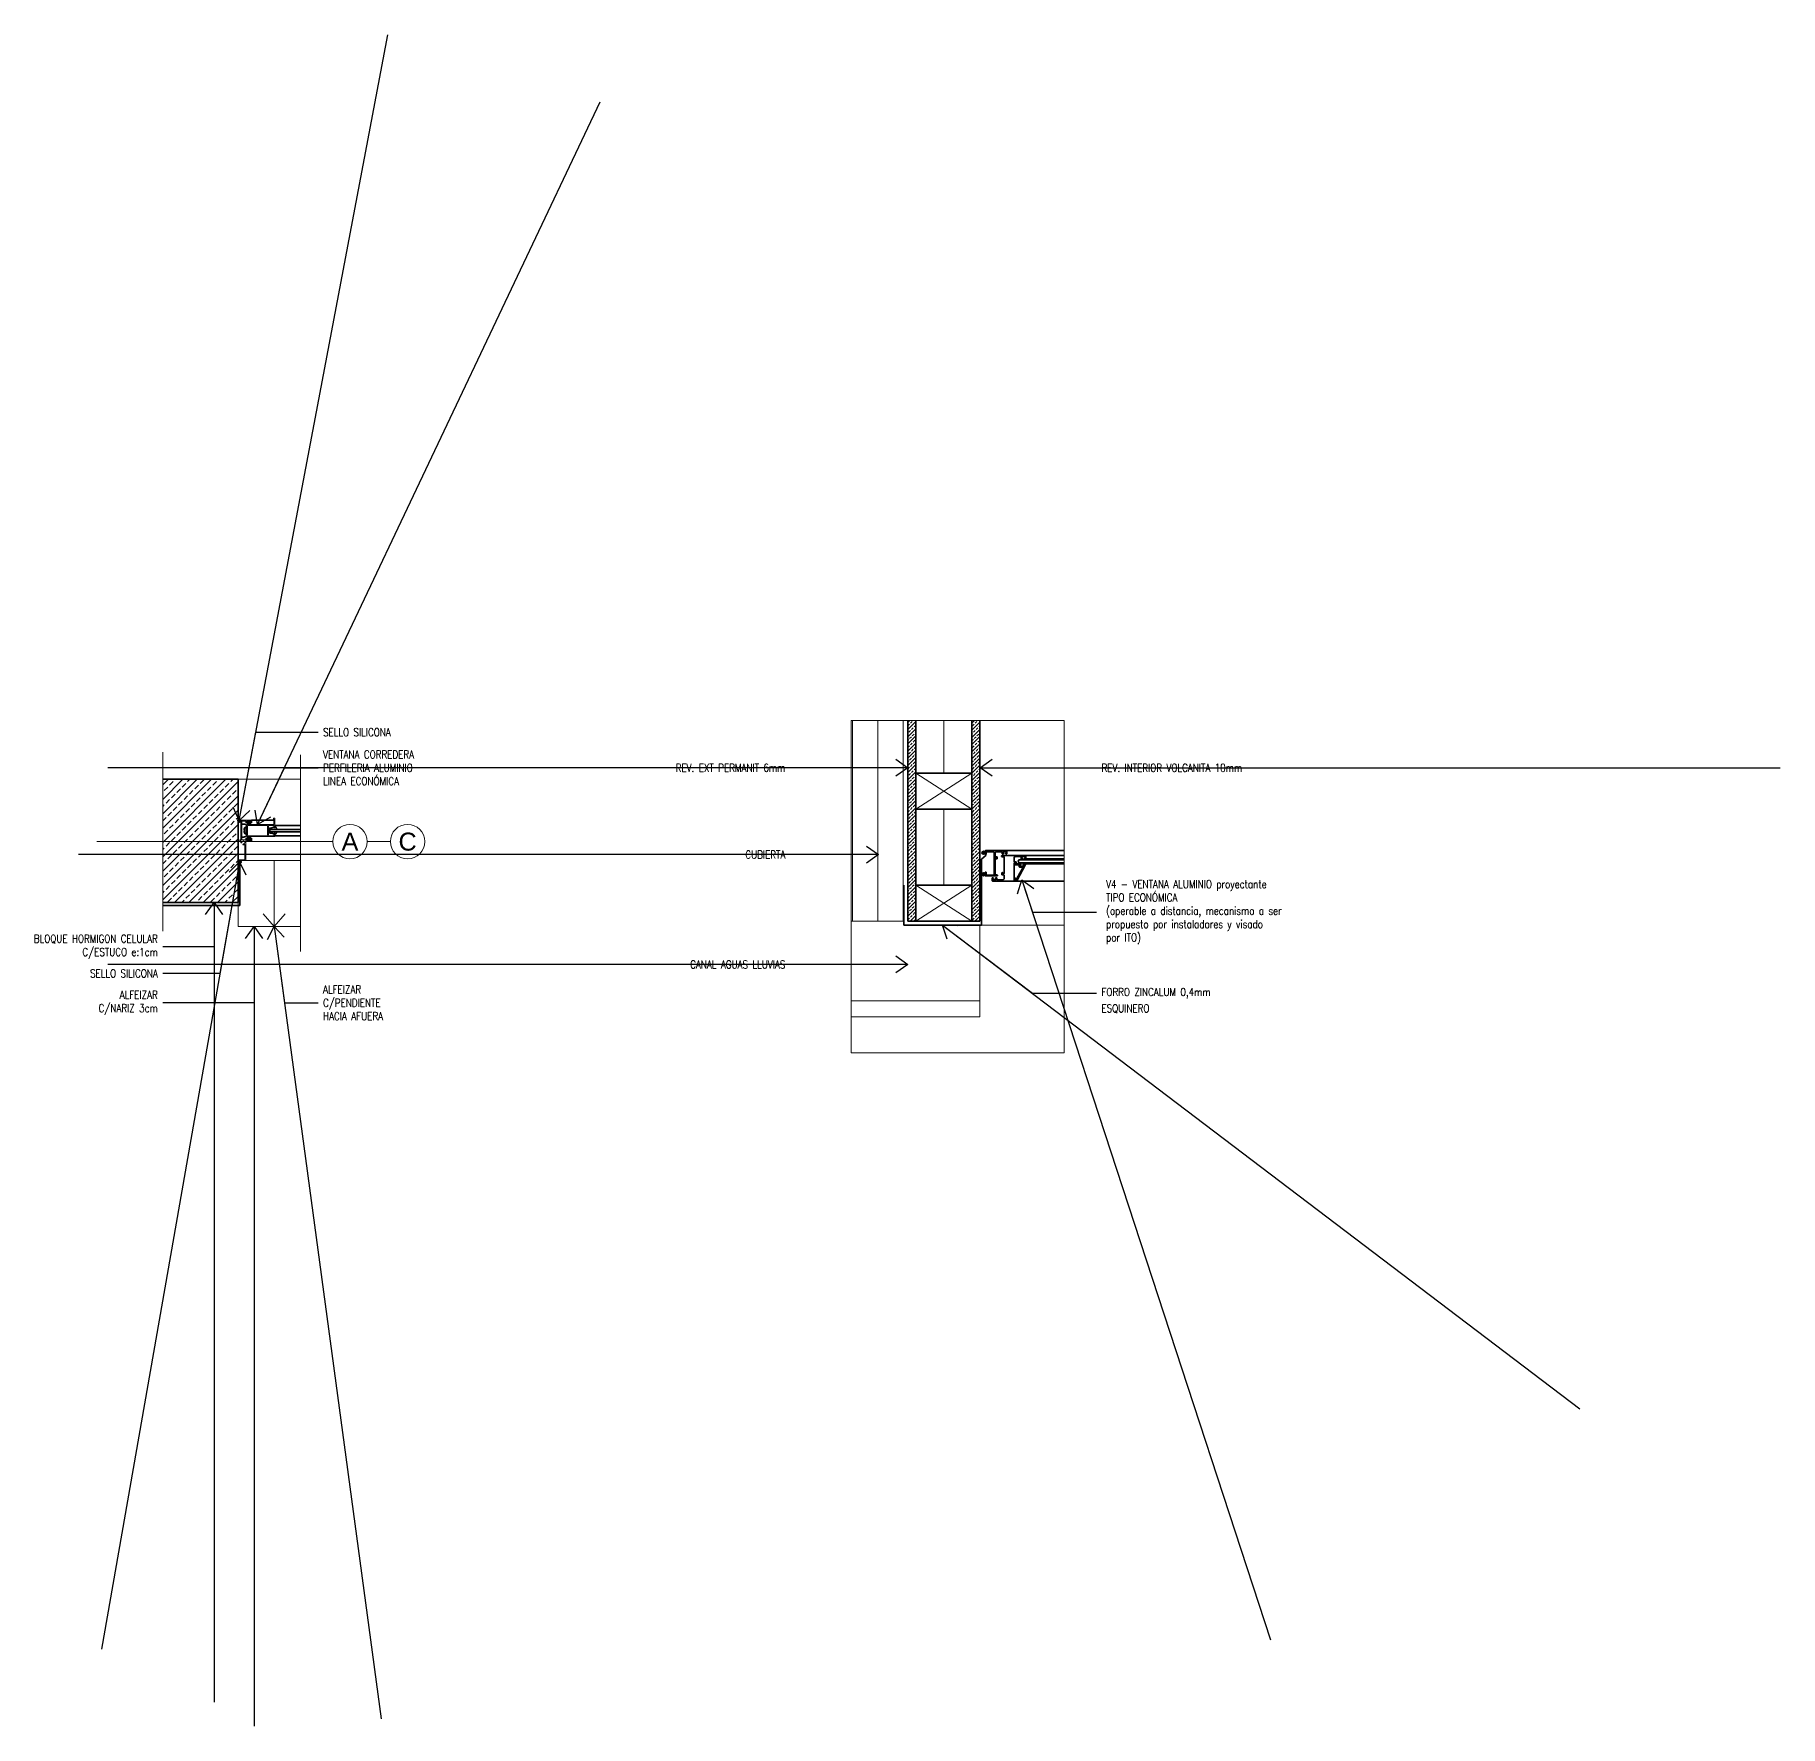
# Model space of a CAD drawing. Header units: metres. Extents: x 72 to 223, y -23 to 139.
# Drawn here: x 168.11 to 170.292, y 124.832 to 126.947 of the extents above; entities that cross this region are included whole.
import ezdxf
from ezdxf.enums import TextEntityAlignment as Align

# ---------------------------------------------------------------- set-up
doc = ezdxf.new("R2010")
doc.units = ezdxf.units.M
doc.header["$LTSCALE"] = 5
doc.header["$MEASUREMENT"] = 0
doc.linetypes.add('DASHED2', pattern=[0.375, 0.25, -0.125])
doc.linetypes.add('HIDDEN', pattern=[0.375, 0.25, -0.125])
doc.layers.get('0').update_dxf_attribs({"color": 30})
for name, color, linetype, lineweight in [('A-ANNO-NOTE', 7, 'Continuous', 35), ('A-ANNO-SYMB', 3, 'Continuous', 18), ('A-DETL-MBND', 3, 'Continuous', 18), ('A-DETL-PATT', 8, 'Continuous', 18), ('A-ELEV-MBE1', 7, 'Continuous', 35), ('A-ELEV-PATT', 8, 'Continuous', 18), ('A-FLOR-OVHD', 3, 'HIDDEN', 18), ('A-WALL-BATT', 8, 'BATTING', 18), ('A-WALL-FULL', 7, 'Continuous', 35), ('A-WALL-FULL-EXTR', 7, 'Continuous', 35)]:
    doc.layers.add(name, color=color, linetype=linetype, lineweight=lineweight)
doc.styles.add('E-ARIAL', font='arial.ttf')
doc.styles.add('E-ROMANS', font='romans.shx', dxfattribs={"width": 0.8})
doc.linetypes.add('BATTING', pattern='A,0.0001,-0.1,[134,ltypeshp.shx,S=0.1,R=0,X=-0.1,Y=0],-0.2,[134,ltypeshp.shx,S=0.1,R=180,X=0.1,Y=0],-0.1', length=0.4001)
doc.dimstyles.new('E-0005_TICK_18', dxfattribs={"dimscale": 0.001, "dimtxt": 9, "dimasz": 9, "dimexe": 4.5, "dimexo": 3, "dimgap": 4.5, "dimtad": 0, "dimdec": 0, "dimlfac": 1000, "dimzin": 0, "dimdsep": 46, "dimtxsty": 'E-ROMANS', "dimblk": 'OBLIQUE', "dimcen": 4.5, "dimclrd": 256, "dimclre": 256, "dimclrt": 256, "dimadec": 0, "dimazin": 0, "dimtfac": 1, "dimtdec": 0, "dimtmove": 1, "dimatfit": 3, "dimldrblk": 'OPEN90', "dimfxl": 1, "dimtfill": 1, "dimtolj": 1, "dimtzin": 0, "dimarcsym": 0})

# ---------------------------------------------------------------- blocks, each defined once
blk = doc.blocks.new('_Oblique')
at = {"color": 0, "linetype": 'ByBlock', "lineweight": -2}
blk.add_line((-0.5, -0.5), (0.5, 0.5), dxfattribs=at)
blk = doc.blocks.new('TAG-EJE')
at = {"linetype": 'Continuous'}
blk.add_circle((0, 0), 0.383, dxfattribs=at)
at = {"style": 'E-ARIAL'}
blk.add_attdef('A', text='', height=0.4, dxfattribs=at).set_placement((0, 0), align=Align.MIDDLE_CENTER)

msp = doc.modelspace()

# ---------------------------------------------------------------- hatches: boundary and pattern name
at = {"layer": 'A-DETL-PATT'}
h = msp.add_hatch(dxfattribs=at)
h.set_pattern_fill('BRASS', color=256, scale=0.001, angle=45, style=0)
h.set_pattern_definition([(45, (0, 0), (-0.00449012806, 0.00449012806), []), (45, (-0.002245, 0.002245), (-0.00449012806, 0.00449012806), [0.003175, -0.0015875])])
h.paths.add_polyline_path([(169.2115, 126.0239), (169.2115, 126.0897), (169.2015, 126.0897), (169.2015, 125.8389), (169.2115, 125.8389), (169.2115, 125.8839), (169.2115, 125.9789)])
h.paths.add_polyline_path([(169.2915, 126.0897), (169.2815, 126.0897), (169.2815, 126.0239), (169.2815, 125.9789), (169.2815, 125.8839), (169.2815, 125.8389), (169.2915, 125.8389)])
h = msp.add_hatch(dxfattribs=at)
h.set_pattern_fill('BRASS', color=256, scale=0.002, angle=45, style=0)
h.set_pattern_definition([(45, (0, 0), (-0.0089802561, 0.0089802561), []), (45, (-0.00449, 0.00449), (-0.0089802561, 0.0089802561), [0.00635, -0.003175])])
h.paths.add_polyline_path([(168.2701, 126.0161), (168.2701, 125.9382), (168.3643, 125.9382), (168.3643, 125.9631, -0.354293), (168.3643, 125.9656), (168.3643, 126.0161)])
h.paths.add_polyline_path([(168.2701, 125.9382), (168.2701, 125.8621), (168.3643, 125.8621), (168.3643, 125.9382)])
h = msp.add_hatch(color=256, dxfattribs=at)
edge = h.paths.add_edge_path()
edge.add_arc((168.3658, 125.9644), 0.00199, 0, 360)
h = msp.add_hatch(color=256, dxfattribs=at)
edge = h.paths.add_edge_path()
edge.add_arc((168.3662, 125.9131), 0.00199, 0, 360)
h = msp.add_hatch(color=256, dxfattribs=at)
edge = h.paths.add_edge_path()
edge.add_arc((169.296, 125.9242), 0.00184, 0, 360)
h = msp.add_hatch(color=256, dxfattribs=at)
edge = h.paths.add_edge_path()
edge.add_arc((169.296, 125.8974), 0.00184, 0, 360)
at = {"layer": 'A-ELEV-PATT'}
h = msp.add_hatch(dxfattribs=at)
h.set_pattern_fill('LINE', color=256, scale=0.01, angle=90, style=0)
h.set_pattern_definition([(90, (0, 0), (-0.03175, 2e-18), [])])
h.paths.add_polyline_path([(169.2015, 126.0897), (169.1307, 126.0897), (169.1307, 125.8389), (169.1965, 125.8389), (169.2015, 125.8389)])

# ---------------------------------------------------------------- linework, layer by layer
at = {"layer": 'A-ANNO-SYMB'}
msp.add_line((168.5258, 125.9382), (168.5546, 125.9382), dxfattribs=at)
msp.add_lwpolyline([(168.1878, 125.9382), (168.4827, 125.9382)], dxfattribs=at)
at = {"layer": 'A-DETL-MBND'}
for p, q in [((168.3735, 125.9144), (168.4423, 125.9144)), ((169.1965, 125.8389), (169.1307, 125.8389)), ((169.2915, 125.7189), (169.2915, 125.8339)), ((169.2935, 125.8339), (169.3967, 125.8339)), ((169.2915, 125.7389), (169.1307, 125.7389)), ((169.2915, 125.7189), (169.1307, 125.7189))]:
    msp.add_line(p, q, dxfattribs=at)
for points in [[(169.2115, 126.0239), (169.2815, 125.9789)], [(169.2815, 126.0239), (169.2115, 125.9789)], [(168.4423, 126.0161), (168.3643, 126.0161)], [(169.2115, 125.8839), (169.2815, 125.8389)], [(169.2815, 125.8839), (169.2115, 125.8389)], [(168.3643, 125.8621), (168.3643, 125.8321), (168.4423, 125.8321)]]:
    msp.add_lwpolyline(points, dxfattribs=at)
for points in [[(168.374, 125.9149, -0.414214), (168.3735, 125.9144), (168.3669, 125.9144, -0.414214), (168.3664, 125.9149), (168.3664, 125.9151, -0.414214), (168.3669, 125.9156), (168.3723, 125.9156, 0.414214), (168.3728, 125.9161), (168.3728, 125.9339, 0.533676), (168.3721, 125.9344, -0.095261), (168.3709, 125.9341, -1), (168.3709, 125.9353, 2.379796), (168.369, 125.9372, -1), (168.3678, 125.9372, -0.095261), (168.3681, 125.9384, 0.533676), (168.3676, 125.9391), (168.3669, 125.9391, -0.414214), (168.3664, 125.9396), (168.3664, 125.9398, -0.414214), (168.3669, 125.9403), (168.3672, 125.9403, 0.414214), (168.3677, 125.9408), (168.3677, 125.9632, 0.414214), (168.3672, 125.9637), (168.3669, 125.9637, -0.414214), (168.3664, 125.9642), (168.3664, 125.9645, -0.414214), (168.3669, 125.965), (168.3811, 125.965, -0.414214), (168.3816, 125.9645), (168.3816, 125.9621, -0.414214), (168.3811, 125.9616), (168.3801, 125.9616, -0.414214), (168.3796, 125.9621), (168.3796, 125.9621, -0.414214), (168.3801, 125.9626), (168.3801, 125.9626, 0.414214), (168.3806, 125.9631), (168.3806, 125.9634, 0.414214), (168.3801, 125.9639), (168.3755, 125.9639, 0.414214), (168.375, 125.9634), (168.375, 125.9631, 0.414214), (168.3755, 125.9626), (168.3755, 125.9626, -0.414214), (168.376, 125.9621), (168.376, 125.9621, -0.414214), (168.3755, 125.9616), (168.3745, 125.9616, -0.414214), (168.374, 125.9621), (168.374, 125.9632, 0.414214), (168.3735, 125.9637), (168.3694, 125.9637, 0.414214), (168.3689, 125.9632), (168.3689, 125.9408, 0.414214), (168.3694, 125.9403), (168.3735, 125.9403, 0.414214), (168.374, 125.9408), (168.374, 125.9419, -0.414214), (168.3745, 125.9424), (168.3755, 125.9424, -0.414214), (168.376, 125.9419), (168.376, 125.9419, -0.414214), (168.3755, 125.9414), (168.3755, 125.9414, 0.414214), (168.375, 125.9409), (168.375, 125.9406, 0.414214), (168.3755, 125.9401), (168.3801, 125.9401, 0.414214), (168.3806, 125.9406), (168.3806, 125.9409, 0.414214), (168.3801, 125.9414), (168.3801, 125.9414, -0.414214), (168.3796, 125.9419), (168.3796, 125.9419, -0.414214), (168.3801, 125.9424), (168.3811, 125.9424, -0.414214), (168.3816, 125.9419), (168.3816, 125.9396, -0.414214), (168.3811, 125.9391), (168.3745, 125.9391, 0.414214), (168.374, 125.9386)], [(168.4097, 125.9553, -0.414214), (168.4092, 125.9558), (168.4092, 125.9579, 0.414214), (168.4087, 125.9584), (168.4028, 125.9584, 0.414214), (168.4023, 125.9579), (168.4023, 125.9462, 0.414214), (168.4028, 125.9456), (168.4087, 125.9456, 0.414214), (168.4092, 125.9462), (168.4092, 125.9483, -0.414214), (168.4097, 125.9488), (168.4099, 125.9488, -0.414214), (168.4104, 125.9483), (168.4104, 125.9449, -0.414214), (168.4099, 125.9444), (168.3755, 125.9444, -0.414214), (168.375, 125.9449), (168.375, 125.9591, -0.414214), (168.3755, 125.9596), (168.4087, 125.9596, 0.414214), (168.4092, 125.9601), (168.4092, 125.9653, 0.278179), (168.4089, 125.9658, -1.770771), (168.4104, 125.9667), (168.4104, 125.9558, -0.414214), (168.4099, 125.9553)], [(168.4006, 125.9456, 0.414214), (168.4011, 125.9462), (168.4011, 125.9579, 0.414214), (168.4006, 125.9584), (168.3767, 125.9584, 0.414214), (168.3762, 125.9579), (168.3762, 125.9462, 0.414214), (168.3767, 125.9456)]]:
    msp.add_lwpolyline(points, format="xyb", close=True, dxfattribs=at)
at = {"layer": 'A-ELEV-MBE1'}
for p, q in [((168.372, 125.9601), (168.3689, 125.9601)), ((168.4092, 125.965), (168.3811, 125.965)), ((168.4423, 125.9584), (168.4104, 125.9584)), ((168.3689, 125.9439), (168.372, 125.9439)), ((168.372, 125.9526), (168.3725, 125.9526)), ((168.372, 125.9514), (168.3725, 125.9514)), ((168.3725, 125.9526), (168.3725, 125.9514)), ((168.3735, 125.9561), (168.3745, 125.9561)), ((168.3745, 125.948), (168.3735, 125.948)), ((168.4031, 125.9497), (168.4031, 125.9544)), ((168.4423, 125.9456), (168.4104, 125.9456)), ((169.3249, 125.9269), (169.3967, 125.9269)), ((169.3485, 125.9207), (169.3967, 125.9207)), ((169.3485, 125.9167), (169.3967, 125.9167)), ((169.3485, 125.9103), (169.3967, 125.9103)), ((169.3368, 125.8889), (169.3967, 125.8889))]:
    msp.add_line(p, q, dxfattribs=at)
for points in [[(168.3801, 125.9637), (168.3754, 125.9637, 0.414214), (168.3752, 125.9635), (168.3752, 125.9631, 0.414214), (168.3754, 125.9629), (168.3801, 125.9629, 0.414214), (168.3803, 125.9631), (168.3803, 125.9635, 0.414214)], [(168.3801, 125.9403), (168.3754, 125.9403, -0.414214), (168.3752, 125.9405), (168.3752, 125.9409, -0.414214), (168.3754, 125.9411), (168.3801, 125.9411, -0.414214), (168.3803, 125.9409), (168.3803, 125.9405, -0.414214)]]:
    msp.add_lwpolyline(points, format="xyb", close=True, dxfattribs=at)
for centre, radius, start, end in [((168.372, 125.9571), 0.00303, 360, 90), ((168.374, 125.9615), 0.00228, 303.4159, 38.3906), ((168.373, 125.9615), 0.00343, 326.4775, 24.3618), ((168.3739, 125.9615), 0.00286, 319.4871, 30.4949), ((168.3717, 125.9618), 0.00527, 335.1075, 11.993), ((168.3699, 125.9615), 0.0073, 344.8348, 10.7656), ((168.3552, 125.9618), 0.0222, 354.4298, 2.982), ((169.0927, 125.9422), 0.7152, 178.3391, 178.6046), ((168.4003, 125.9612), 0.0222, 175.5267, 184.0826), ((168.3856, 125.9613), 0.00729, 167.462, 193.7402), ((168.3838, 125.9617), 0.00524, 166.497, 202.8469), ((168.383, 125.9615), 0.00419, 159.6977, 206.2802), ((168.3824, 125.9614), 0.00342, 154.0896, 212.1281), ((168.3815, 125.9615), 0.00228, 141.6093, 236.584), ((168.4092, 125.9535), 0.00335, 1.0231, 67.5921), ((168.3813, 125.952), 0.00935, 161.0753, 176.1257), ((168.3813, 125.952), 0.00935, 183.8743, 198.9246), ((168.372, 125.947), 0.00303, 270, 360), ((168.3735, 125.955), 0.00101, 90, 180), ((168.3735, 125.949), 0.00101, 180, 270), ((168.3735, 125.9549), 0.00105, 91.9048, 115.2964), ((168.3735, 125.9492), 0.00105, 244.7035, 268.0952), ((168.3735, 125.9547), 0.00105, 91.7007, 115.0923), ((168.3735, 125.9546), 0.00105, 91.4966, 114.8882), ((168.3735, 125.9544), 0.00105, 91.2925, 114.6841), ((168.3735, 125.9543), 0.00105, 91.0884, 114.4801), ((168.3735, 125.9541), 0.00105, 90.8844, 114.276), ((168.3735, 125.9539), 0.00105, 90.6803, 114.0719), ((168.3736, 125.9538), 0.00105, 90.4762, 113.8678), ((168.3736, 125.9536), 0.00105, 90.2721, 113.6637), ((168.3736, 125.9535), 0.00105, 90.068, 113.4596), ((168.3736, 125.9505), 0.00105, 246.5403, 269.9319), ((168.3736, 125.9504), 0.00105, 246.3362, 269.7278), ((168.3736, 125.9502), 0.00105, 246.1321, 269.5237), ((168.3735, 125.9501), 0.00105, 245.928, 269.3196), ((168.3735, 125.9499), 0.00105, 245.7239, 269.1156), ((168.3735, 125.9498), 0.00105, 245.5199, 268.9115), ((168.3735, 125.9496), 0.00105, 245.3158, 268.7074), ((168.3735, 125.9495), 0.00105, 245.1117, 268.5033), ((168.3735, 125.9493), 0.00105, 244.9076, 268.2992), ((168.3736, 125.9533), 0.00105, 89.864, 113.2556), ((168.3736, 125.9532), 0.00105, 89.6599, 113.0515), ((168.3736, 125.953), 0.00105, 89.4558, 112.8474), ((168.3736, 125.9529), 0.00105, 89.2517, 112.6433), ((168.3736, 125.9527), 0.00105, 89.0476, 112.4392), ((168.3736, 125.9526), 0.00105, 88.8436, 112.2352), ((168.3736, 125.9524), 0.00105, 88.6395, 112.0311), ((168.3736, 125.9522), 0.00105, 88.4354, 111.827), ((168.3736, 125.9521), 0.00105, 88.2313, 111.6229), ((168.3736, 125.9519), 0.00105, 88.0272, 111.4188), ((168.3736, 125.9518), 0.00105, 87.8231, 111.2148), ((168.3736, 125.9516), 0.00105, 87.6191, 111.0107), ((168.3736, 125.9515), 0.00105, 87.415, 110.8066), ((168.3736, 125.9513), 0.00105, 87.2109, 110.6025), ((168.3736, 125.9512), 0.00105, 87.0068, 110.3984), ((168.3736, 125.951), 0.00105, 86.8027, 110.1943), ((168.3736, 125.953), 0.00105, 249.8056, 273.1972), ((168.3736, 125.9529), 0.00105, 249.6015, 272.9931), ((168.3736, 125.9527), 0.00105, 249.3974, 272.789), ((168.3736, 125.9526), 0.00105, 249.1933, 272.5849), ((168.3736, 125.9524), 0.00105, 248.9893, 272.3809), ((168.3736, 125.9522), 0.00105, 248.7852, 272.1768), ((168.3736, 125.9521), 0.00105, 248.5811, 271.9727), ((168.3736, 125.9519), 0.00105, 248.377, 271.7686), ((168.3736, 125.9518), 0.00105, 248.1729, 271.5645), ((168.3736, 125.9516), 0.00105, 247.9688, 271.3605), ((168.3736, 125.9515), 0.00105, 247.7648, 271.1564), ((168.3736, 125.9513), 0.00105, 247.5607, 270.9523), ((168.3736, 125.9512), 0.00105, 247.3566, 270.7482), ((168.3736, 125.951), 0.00105, 247.1525, 270.5441), ((168.3736, 125.9509), 0.00105, 246.9484, 270.34), ((168.3736, 125.9507), 0.00105, 246.7444, 270.136), ((168.3745, 125.9556), 0.000505, 360, 90), ((168.3745, 125.9485), 0.000505, 270, 360), ((168.374, 125.9425), 0.00228, 321.6093, 56.584), ((168.373, 125.9425), 0.00343, 335.6381, 33.5224), ((168.3739, 125.9426), 0.00286, 329.505, 40.5129), ((168.3717, 125.9422), 0.00527, 348.007, 24.8924), ((168.3699, 125.9425), 0.0073, 349.2344, 15.1651), ((168.3552, 125.9423), 0.0222, 357.0179, 5.5702), ((169.0927, 125.9618), 0.7152, 181.3953, 181.6608), ((168.4003, 125.9428), 0.0222, 175.9174, 184.4732), ((168.3856, 125.9427), 0.00729, 166.2598, 192.5379), ((168.3838, 125.9423), 0.00524, 157.153, 193.503), ((168.383, 125.9426), 0.00419, 153.7198, 200.3022), ((168.3824, 125.9426), 0.00342, 147.8719, 205.9103), ((168.3815, 125.9425), 0.00228, 123.4159, 218.3906), ((168.4036, 125.9544), 0.000505, 95.6538, 180), ((168.4036, 125.9497), 0.000505, 180, 264.3462), ((168.4008, 125.981), 0.0263, 276.1735, 288.6724), ((168.4008, 125.923), 0.0263, 71.3275, 83.8265), ((168.4092, 125.9506), 0.00335, 292.4079, 358.9768)]:
    msp.add_arc(centre, radius, start, end, dxfattribs=at)
at = {"layer": 'A-FLOR-OVHD'}
msp.add_lwpolyline([(169.1307, 126.0897), (169.3967, 126.0897), (169.3967, 125.6739), (169.1307, 125.6739)], close=True, dxfattribs=at)
for points in [[(168.2701, 126.05), (168.2701, 125.8264)], [(168.4423, 126.0469), (168.4423, 125.8007)], [(168.4094, 125.9144), (168.4094, 125.8321)], [(168.4094, 125.8321), (168.3957, 125.8478)], [(168.4094, 125.8321), (168.4232, 125.8478)]]:
    msp.add_lwpolyline(points, dxfattribs=at)
at = {"layer": 'A-WALL-BATT', "ltscale": 0.018}
for p, q in [((169.2465, 126.0897), (169.2465, 126.0239)), ((169.2465, 125.9789), (169.2465, 125.8839))]:
    msp.add_line(p, q, dxfattribs=at)
at = {"layer": 'A-WALL-FULL'}
for p, q in [((169.2115, 126.0897), (169.2115, 126.0239)), ((169.2815, 126.0897), (169.2815, 126.0239)), ((169.2915, 126.0897), (169.2915, 125.8389)), ((168.2701, 126.0161), (168.3643, 126.0161)), ((169.2115, 125.9789), (169.2115, 125.8839)), ((169.2815, 125.9789), (169.2815, 125.8839)), ((168.3643, 125.8621), (168.2701, 125.8621)), ((169.2115, 125.8389), (169.2015, 125.8389)), ((169.2915, 125.8389), (169.2815, 125.8389))]:
    msp.add_line(p, q, dxfattribs=at)
for points in [[(169.2015, 126.0897), (169.2015, 125.8389)], [(169.2115, 126.0239), (169.2815, 126.0239), (169.2815, 125.9789), (169.2115, 125.9789), (169.2115, 126.0239)], [(168.3643, 126.0161), (168.3643, 125.8621)], [(169.2996, 125.9214), (169.2935, 125.9161), (169.2935, 125.8339), (169.1965, 125.8339), (169.1965, 125.8839)], [(169.2115, 125.8839), (169.2815, 125.8839), (169.2815, 125.8389), (169.2115, 125.8389), (169.2115, 125.8839)]]:
    msp.add_lwpolyline(points, dxfattribs=at)
at = {"layer": 'A-WALL-FULL-EXTR'}
msp.add_line((168.4041, 125.9525), (168.4041, 125.9515), dxfattribs=at)
at = {"layer": 'A-WALL-FULL-EXTR', "linetype": 'DASHED2'}
msp.add_line((168.2701, 125.8585), (168.3666, 125.8585), dxfattribs=at)
at = {"layer": 'A-WALL-FULL-EXTR'}
for points in [[(168.4044, 125.9535), (168.4423, 125.9535)], [(168.4423, 125.9505), (168.4044, 125.9505)], [(169.3967, 125.9156), (169.3404, 125.9156)], [(169.3967, 125.9116), (169.3404, 125.9116)]]:
    msp.add_lwpolyline(points, dxfattribs=at)
at = {"layer": 'A-WALL-FULL-EXTR', "linetype": 'DASHED2'}
msp.add_lwpolyline([(168.3666, 125.8585), (168.3666, 125.9131)], dxfattribs=at)
at = {"layer": 'A-WALL-FULL-EXTR'}
for points in [[(169.312, 125.917, 0.414214), (169.3125, 125.9165), (169.3128, 125.9165, 0.414214), (169.3133, 125.917), (169.3133, 125.9188, 0.414214), (169.3128, 125.9192), (169.311, 125.9192, -0.414214), (169.3105, 125.9197), (169.3105, 125.9241, -0.414214), (169.312, 125.9256), (169.3189, 125.9256, -0.414214), (169.3194, 125.9251), (169.3194, 125.9234, 0.414214), (169.3199, 125.9229), (169.3207, 125.9229, 0.414214), (169.3212, 125.9234), (169.3212, 125.9234, 0.341999), (169.3208, 125.9239, -0.341999), (169.3204, 125.9244), (169.3204, 125.9251, -0.414214), (169.3209, 125.9256), (169.3239, 125.9256, -0.414214), (169.3244, 125.9251), (169.3244, 125.9244, -0.341999), (169.324, 125.9239, 0.341999), (169.3237, 125.9234), (169.3237, 125.9234, 0.414214), (169.3241, 125.9229), (169.3249, 125.9229, 0.414214), (169.3254, 125.9234), (169.3254, 125.9264, 0.414214), (169.3249, 125.9269), (169.2985, 125.9269, 0.414214), (169.298, 125.9264), (169.298, 125.9224, 0.414214), (169.2985, 125.9219), (169.2988, 125.9219, 0.414214), (169.2993, 125.9224), (169.2993, 125.9251, -0.414214), (169.2998, 125.9256), (169.3087, 125.9256, -0.414214), (169.3092, 125.9251), (169.3092, 125.8969, -0.414214), (169.3087, 125.8964), (169.2998, 125.8964, -0.414214), (169.2993, 125.8969), (169.2993, 125.8996, 0.414214), (169.2988, 125.9001), (169.2985, 125.9001, 0.414214), (169.298, 125.8996), (169.298, 125.8957, 0.414214), (169.2985, 125.8952), (169.3132, 125.8952, 0.414214), (169.3137, 125.8957), (169.3137, 125.8959, 0.276984), (169.3134, 125.8963), (169.3125, 125.8968, 0.267949), (169.312, 125.8968), (169.3113, 125.8964, -0.588619), (169.3105, 125.8968), (169.3105, 125.9175, -0.414214), (169.311, 125.918), (169.3115, 125.918, -0.414214), (169.312, 125.9175)], [(169.3441, 125.9182), (169.3441, 125.9189, -0.414214), (169.3446, 125.9194), (169.3475, 125.9194, -0.414214), (169.348, 125.9189), (169.348, 125.9182, -0.341999), (169.3477, 125.9177, 0.341999), (169.3473, 125.9172), (169.3473, 125.9172, 0.414214), (169.3478, 125.9167), (169.3485, 125.9167, 0.414214), (169.349, 125.9172), (169.349, 125.9202, 0.414214), (169.3485, 125.9207), (169.319, 125.9207, 0.414214), (169.3185, 125.9202), (169.3185, 125.92, 0.276984), (169.3187, 125.9195), (169.3197, 125.919, 0.267949), (169.3202, 125.919), (169.3209, 125.9195, -0.588619), (169.3217, 125.919), (169.3217, 125.8984, -0.414214), (169.3212, 125.8979), (169.3207, 125.8979, -0.414214), (169.3202, 125.8984), (169.3202, 125.8989, 0.414214), (169.3197, 125.8994), (169.3194, 125.8994, 0.414214), (169.3189, 125.8989), (169.3189, 125.8971, 0.414214), (169.3194, 125.8966), (169.3212, 125.8966, -0.414214), (169.3217, 125.8961), (169.3217, 125.8917, -0.414214), (169.3202, 125.8902), (169.3132, 125.8902, -0.414214), (169.3127, 125.8907), (169.3127, 125.8924, 0.414214), (169.3122, 125.8929), (169.3115, 125.8929, 0.414214), (169.311, 125.8924), (169.311, 125.8924, 0.341999), (169.3114, 125.8919, -0.341999), (169.3117, 125.8914), (169.3117, 125.8907, -0.414214), (169.3112, 125.8902), (169.3083, 125.8902, -0.414214), (169.3078, 125.8907), (169.3078, 125.8914, -0.341999), (169.3082, 125.8919, 0.341999), (169.3085, 125.8924), (169.3085, 125.8924, 0.414214), (169.308, 125.8929), (169.3073, 125.8929, 0.414214), (169.3068, 125.8924), (169.3068, 125.8894, 0.414214), (169.3073, 125.8889), (169.3368, 125.8889, 0.414214), (169.3373, 125.8894), (169.3373, 125.8896, 0.276984), (169.3371, 125.8901), (169.3361, 125.8906, 0.267949), (169.3356, 125.8906), (169.3349, 125.8902, -0.588619), (169.3342, 125.8906), (169.3342, 125.9113, -0.414214), (169.3346, 125.9118), (169.3351, 125.9118, -0.414214), (169.3356, 125.9113), (169.3356, 125.9108, 0.414214), (169.3361, 125.9103), (169.3364, 125.9103, 0.414214), (169.3369, 125.9108), (169.3369, 125.9125, 0.414214), (169.3364, 125.913), (169.3346, 125.913, -0.414214), (169.3342, 125.9135), (169.3342, 125.9179, -0.414214), (169.3356, 125.9194), (169.3426, 125.9194, -0.414214), (169.3431, 125.9189), (169.3431, 125.9172, 0.414214), (169.3436, 125.9167), (169.3443, 125.9167, 0.414214), (169.3448, 125.9172), (169.3448, 125.9172, 0.341999), (169.3444, 125.9177, -0.341999)], [(169.336, 125.8923, 0.267949), (169.3355, 125.8923), (169.3349, 125.8919, 0.258955), (169.3346, 125.8914), (169.3346, 125.8911, 0.588619), (169.3354, 125.8907), (169.3356, 125.8908, -0.267949), (169.3361, 125.8908), (169.3371, 125.8903, -0.276984), (169.3373, 125.8898), (169.3373, 125.8894, 0.78137), (169.3379, 125.8893), (169.3486, 125.9095, 0.565704), (169.3482, 125.9103), (169.3458, 125.9103, 1), (169.3458, 125.9093), (169.3462, 125.9093, -0.565704), (169.3466, 125.9085), (169.3463, 125.9079, -0.277381), (169.3458, 125.9076), (169.3426, 125.9076, -0.414214), (169.3421, 125.9081), (169.3421, 125.9088, -0.341999), (169.3425, 125.9093, 0.881018), (169.3423, 125.9103), (169.3356, 125.9103, -0.414214), (169.3351, 125.9108), (169.3351, 125.911, 1), (169.3342, 125.911), (169.3342, 125.9098, 0.414214), (169.3346, 125.9093), (169.3403, 125.9093, -0.414214), (169.3408, 125.9088), (169.3408, 125.9068, 0.414214), (169.3413, 125.9063), (169.3446, 125.9063, -0.565704), (169.3451, 125.9056), (169.3378, 125.8919, -0.414645), (169.3371, 125.8917)]]:
    msp.add_lwpolyline(points, format="xyb", close=True, dxfattribs=at)
for centre, radius in [((168.3658, 125.9644), 0.00199), ((168.3662, 125.9131), 0.00199), ((169.296, 125.9242), 0.00184), ((169.296, 125.8974), 0.00184)]:
    msp.add_circle(centre, radius, dxfattribs=at)
for centre, radius, start, end in [((168.4045, 125.9529), 0.000614, 105.3763, 223.0032), ((168.4045, 125.9511), 0.000614, 136.9967, 254.6237), ((169.3419, 125.9136), 0.00248, 126.8699, 233.1301)]:
    msp.add_arc(centre, radius, start, end, dxfattribs=at)

# ---------------------------------------------------------------- block references
at = {"layer": 'A-ANNO-SYMB', "xscale": 0.05625000000000568, "yscale": 0.05625000000000568, "zscale": 0.05625000000000568}
for p, values in [((168.5042, 125.9382), {'A': 'A'}), ((168.5762, 125.9382), {'A': 'C'})]:
    msp.add_blockref('TAG-EJE', p, dxfattribs=at).add_auto_attribs(values)

# ---------------------------------------------------------------- texts
at = {"layer": 'A-ANNO-NOTE', "char_height": 0.01, "style": 'E-ROMANS'}
for s, insert, attachment_point in [('SELLO SILICONA', (168.4705, 126.075), 4), ('VENTANA CORREDERA\\PPERFILERIA ALUMINIO\\PLINEA ECONÓMICA', (168.4705, 126.0305), 4), ('REV. EXT PERMANIT 6mm', (169.0484, 126.0305), 6), ('REV. INTERIOR VOLCANITA 10mm', (169.4435, 126.0305), 4), ('CUBIERTA', (169.0484, 125.9219), 6), ('V4 - VENTANA ALUMINIO proyectante\\PTIPO ECONÓMICA\\P(operable a distancia, mecanismo a ser\\Ppropuesto por instaladores y visado \\Ppor ITO)', (169.4493, 125.85), 4), ('BLOQUE HORMIGON CELULAR\\PC/ESTUCO e:1cm', (168.264, 125.8068), 6), ('CANAL AGUAS LLUVIAS', (169.0484, 125.7846), 6), ('SELLO SILICONA', (168.264, 125.7734), 6), ('ALFEIZAR\\PC/NARIZ 3cm', (168.264, 125.7366), 6), ('ALFEIZAR \\PC/PENDIENTE \\PHACIA AFUERA', (168.4705, 125.7366), 4), ('FORRO ZINCALUM 0,4mm', (169.4435, 125.7486), 4), ('ESQUINERO', (169.4435, 125.7292), 4)]:
    msp.add_mtext(s, dxfattribs=dict(at, insert=insert, attachment_point=attachment_point))

# ---------------------------------------------------------------- leaders
at = {"layer": 'A-ANNO-NOTE'}
for points in [[(168.3658, 125.9644), (168.3867, 126.075), (168.4644, 126.075)], [(168.3887, 125.9596), (168.4223, 126.0305), (168.4644, 126.0305)], [(168.3662, 125.9131), (168.3417, 125.7734), (168.2701, 125.7734)], [(168.3343, 125.8621), (168.3343, 125.8068), (168.2701, 125.8068)], [(168.3843, 125.8321), (168.3843, 125.7366), (168.2701, 125.7366)], [(168.4094, 125.8321), (168.4223, 125.7366), (168.4644, 125.7366)]]:
    msp.add_leader(points, dimstyle='E-0005_TICK_18', override={"dimscale": 0.01, "dimasz": 1.5, "dimtad": 0, "dimldrblk": 'Open90'}, dxfattribs=at)
at = {"layer": 'A-ANNO-NOTE', "linetype": 'DASHED2'}
for points in [[(169.2015, 126.0305), (169.0967, 126.0305), (169.0545, 126.0305)], [(169.2918, 126.0305), (169.3952, 126.0305), (169.4374, 126.0305)], [(169.1648, 125.9219), (169.0967, 125.9219), (169.0545, 125.9219)], [(169.3441, 125.8904), (169.3573, 125.85), (169.4374, 125.85)], [(169.245, 125.8339), (169.3573, 125.7486), (169.4374, 125.7486)], [(169.2015, 125.7846), (169.0967, 125.7846), (169.0545, 125.7846)]]:
    msp.add_leader(points, dimstyle='E-0005_TICK_18', override={"dimscale": 0.01, "dimasz": 1.5, "dimtad": 0, "dimldrblk": 'Open90'}, dxfattribs=at)

doc.saveas('drawing.dxf')
